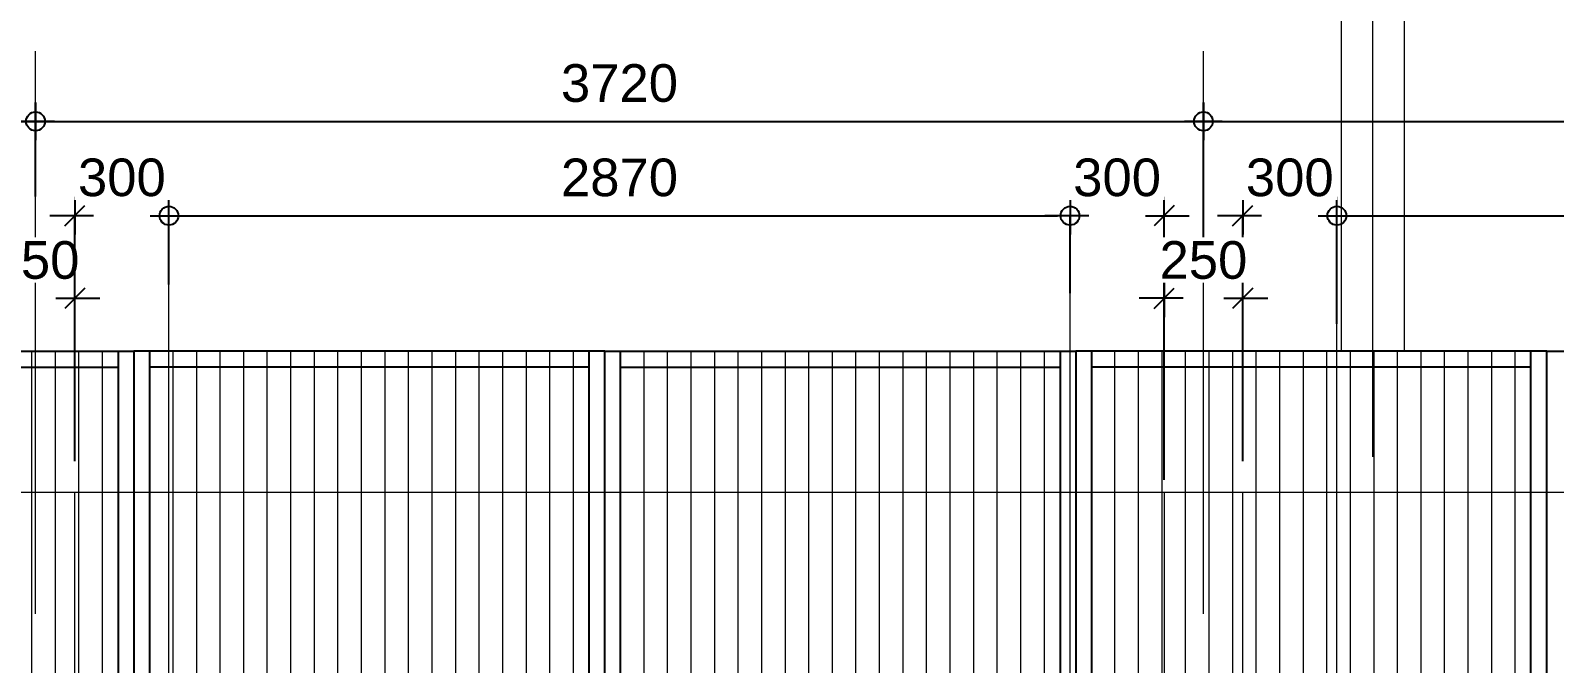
# Model space of a CAD drawing. Header units: millimetres. Extents: x 652937 to 1670132, y 1473552 to 2851037.
# Drawn here: x 663634.577 to 663639.431, y 1524567.463 to 1524569.48 of the extents above; entities that cross this region are included whole.
import ezdxf

# ---------------------------------------------------------------- set-up
doc = ezdxf.new("R2010")
doc.units = ezdxf.units.MM
for name, pattern in [('Grid Line', [22.225, 12.7, -3.175, 3.175, -3.175]), ('HIDDEN', [0.375, 0.25, -0.125]), ('XKITLINE00', [0])]:
    doc.linetypes.add(name, pattern=pattern)
for name, color, linetype, lineweight in [('A-230-M_FLOOR', 7, 'Continuous', 25), ('A-GENM', 7, 'Continuous', 9), ('Part', 7, 'Continuous', 0), ('Z-030-M_GRID', 7, 'Continuous', 9)]:
    doc.layers.add(name, color=color, linetype=linetype, lineweight=lineweight)
doc.layers.add('S-DIM', color=7, linetype='Continuous')
doc.styles.add('Arial', font='arial.ttf')
doc.dimstyles.new('Dim 40 - Cen', dxfattribs={"dimscale": 0.04, "dimtxt": 3, "dimasz": 1, "dimexe": 0, "dimexo": 1, "dimgap": 1.5, "dimtad": 1, "dimdec": 0, "dimlfac": 1000, "dimzin": 1, "dimdsep": 46, "dimtxsty": 'Arial', "dimblk": 'CEN1', "dimcen": 0.09, "dimclrd": 7, "dimclre": 7, "dimclrt": 7, "dimadec": 0, "dimazin": 0, "dimtfac": 1, "dimtdec": 0, "dimtix": 1, "dimtofl": 0, "dimtmove": 2, "dimatfit": 3, "dimfxl": 1, "dimtfill": 1, "dimtolj": 1, "dimtzin": 0, "dimarcsym": 1})
doc.dimstyles.new('Dim 40 - Cen-End', dxfattribs={"dimscale": 0.04, "dimtxt": 3, "dimasz": 1, "dimexe": 0, "dimexo": 1, "dimgap": 1.5, "dimtad": 1, "dimdec": 0, "dimlfac": 1000, "dimzin": 1, "dimdsep": 46, "dimtxsty": 'Arial', "dimblk1": 'CEN1', "dimblk2": 'END', "dimsah": 1, "dimcen": 0.09, "dimclrd": 7, "dimclre": 7, "dimclrt": 7, "dimadec": 0, "dimazin": 0, "dimtfac": 1, "dimtdec": 0, "dimtix": 1, "dimtofl": 0, "dimtmove": 2, "dimatfit": 3, "dimfxl": 1, "dimtfill": 1, "dimtolj": 1, "dimtzin": 0, "dimarcsym": 1})
doc.dimstyles.new('Dim 40 - End', dxfattribs={"dimscale": 0.04, "dimtxt": 3, "dimasz": 1, "dimexe": 0, "dimexo": 2.5, "dimgap": 1.5, "dimtad": 1, "dimdec": 0, "dimlfac": 1000, "dimzin": 1, "dimdsep": 46, "dimtxsty": 'Arial', "dimblk": 'END', "dimcen": 0.09, "dimclrd": 7, "dimclre": 7, "dimclrt": 7, "dimadec": 0, "dimazin": 0, "dimtfac": 1, "dimtdec": 0, "dimtix": 1, "dimtofl": 0, "dimtmove": 2, "dimatfit": 3, "dimfxl": 1, "dimtfill": 1, "dimtfillclr": 256, "dimtolj": 1, "dimtzin": 0, "dimarcsym": 0})

# ---------------------------------------------------------------- blocks, each defined once
blk = doc.blocks.new('CEN1')
at = {"color": 7}
for p, q in [((0, 1.5), (0, -1.5)), ((1.5, 0), (-1.5, 0))]:
    blk.add_line(p, q, dxfattribs=at)
blk.add_circle((0, 0), 0.75, dxfattribs=at)
blk = doc.blocks.new('*D2356')
at = {"color": 7, "lineweight": -2, "transparency": 16777216}
for p, q in [((663628.3827, 1524568.9514), (663628.3827, 1524569.1909)), ((663628.4227, 1524569.1909), (663634.5527, 1524569.1909)), ((663634.5927, 1524568.9514), (663634.5927, 1524569.1909))]:
    blk.add_line(p, q, dxfattribs=at)
at = {"layer": 'Defpoints', "color": 7, "transparency": 16777216}
for p in [(663634.5927, 1524569.1909), (663628.3827, 1524568.9114), (663634.5927, 1524568.9114)]:
    blk.add_point(p, dxfattribs=at)
at = {"color": 7, "lineweight": -2, "transparency": 16777216, "xscale": 0.04, "yscale": 0.04, "zscale": 0.04, "rotation": 180}
blk.add_blockref('CEN1', (663628.3827, 1524569.1909), dxfattribs=at)
at = {"color": 7, "lineweight": -2, "transparency": 16777216, "xscale": 0.04, "yscale": 0.04, "zscale": 0.04}
blk.add_blockref('CEN1', (663634.5927, 1524569.1909), dxfattribs=at)
at = {"color": 7, "transparency": 16777216, "insert": (663631.4877, 1524569.3121), "char_height": 0.12, "attachment_point": 5, "style": 'Arial', "bg_fill": 3, "box_fill_scale": 1.1, "bg_fill_color": 256, "bg_fill_true_color": 13158600, "bg_fill_transparency": 0}
blk.add_mtext('\\A1;6210', dxfattribs=at)
blk = doc.blocks.new('*D2357')
at = {"color": 7, "lineweight": -2, "transparency": 16777216}
for p, q in [((663634.5927, 1524568.9514), (663634.5927, 1524569.1909)), ((663634.6327, 1524569.1909), (663638.2727, 1524569.1909)), ((663638.3127, 1524568.7696), (663638.3127, 1524569.1909))]:
    blk.add_line(p, q, dxfattribs=at)
at = {"layer": 'Defpoints', "color": 7, "transparency": 16777216}
for p in [(663638.3127, 1524569.1909), (663634.5927, 1524568.9114), (663638.3127, 1524568.7296)]:
    blk.add_point(p, dxfattribs=at)
at = {"color": 7, "lineweight": -2, "transparency": 16777216, "xscale": 0.04, "yscale": 0.04, "zscale": 0.04, "rotation": 180}
blk.add_blockref('CEN1', (663634.5927, 1524569.1909), dxfattribs=at)
at = {"color": 7, "lineweight": -2, "transparency": 16777216, "xscale": 0.04, "yscale": 0.04, "zscale": 0.04}
blk.add_blockref('CEN1', (663638.3127, 1524569.1909), dxfattribs=at)
at = {"color": 7, "transparency": 16777216, "insert": (663636.4527, 1524569.3122), "char_height": 0.12, "attachment_point": 5, "style": 'Arial', "bg_fill": 3, "box_fill_scale": 1.1, "bg_fill_color": 256, "bg_fill_true_color": 13158600, "bg_fill_transparency": 0}
blk.add_mtext('\\A1;3720', dxfattribs=at)
blk = doc.blocks.new('*D2358')
at = {"color": 7, "lineweight": -2, "transparency": 16777216}
for p, q in [((663638.3127, 1524568.7696), (663638.3127, 1524569.1909)), ((663638.3527, 1524569.1909), (663642.9827, 1524569.1909)), ((663643.0227, 1524568.9238), (663643.0227, 1524569.1909))]:
    blk.add_line(p, q, dxfattribs=at)
at = {"layer": 'Defpoints', "color": 7, "transparency": 16777216}
for p in [(663643.0227, 1524569.1909), (663643.0227, 1524568.8838), (663638.3127, 1524568.7296)]:
    blk.add_point(p, dxfattribs=at)
at = {"color": 7, "lineweight": -2, "transparency": 16777216, "xscale": 0.04, "yscale": 0.04, "zscale": 0.04, "rotation": 180}
blk.add_blockref('CEN1', (663638.3127, 1524569.1909), dxfattribs=at)
at = {"color": 7, "lineweight": -2, "transparency": 16777216, "xscale": 0.04, "yscale": 0.04, "zscale": 0.04}
blk.add_blockref('CEN1', (663643.0227, 1524569.1909), dxfattribs=at)
at = {"color": 7, "transparency": 16777216, "insert": (663640.6677, 1524569.3121), "char_height": 0.12, "attachment_point": 5, "style": 'Arial', "bg_fill": 3, "box_fill_scale": 1.1, "bg_fill_color": 256, "bg_fill_true_color": 13158600, "bg_fill_transparency": 0}
blk.add_mtext('\\A1;4710', dxfattribs=at)
blk = doc.blocks.new('*D2372')
at = {"layer": 'Defpoints', "color": 7, "transparency": 16777216}
for p in [(663637.8877, 1524568.8902), (663635.0177, 1524568.6308), (663637.8877, 1524568.6031)]:
    blk.add_point(p, dxfattribs=at)
at = {"layer": 'S-DIM', "color": 7, "lineweight": -2, "transparency": 16777216}
for p, q in [((663635.0177, 1524568.6708), (663635.0177, 1524568.8902)), ((663635.0577, 1524568.8902), (663637.8477, 1524568.8902)), ((663637.8877, 1524568.6431), (663637.8877, 1524568.8902))]:
    blk.add_line(p, q, dxfattribs=at)
at = {"layer": 'S-DIM', "color": 7, "lineweight": -2, "transparency": 16777216, "xscale": 0.04, "yscale": 0.04, "zscale": 0.04, "rotation": 180}
blk.add_blockref('CEN1', (663635.0177, 1524568.8902), dxfattribs=at)
at = {"layer": 'S-DIM', "color": 7, "lineweight": -2, "transparency": 16777216, "xscale": 0.04, "yscale": 0.04, "zscale": 0.04}
blk.add_blockref('CEN1', (663637.8877, 1524568.8902), dxfattribs=at)
at = {"layer": 'S-DIM', "color": 7, "transparency": 16777216, "insert": (663636.4527, 1524569.0115), "char_height": 0.12, "attachment_point": 5, "style": 'Arial', "bg_fill": 3, "box_fill_scale": 1.1, "bg_fill_color": 256, "bg_fill_true_color": 13158600, "bg_fill_transparency": 0}
blk.add_mtext('\\A1;2870', dxfattribs=at)
blk = doc.blocks.new('END')
at = {"color": 7}
for p, q in [((0, 1.5), (0, -1.5)), ((1.5, 0), (-1.5, 0)), ((-0.8, -0.8), (0.8, 0.8))]:
    blk.add_line(p, q, dxfattribs=at)
blk = doc.blocks.new('*D2373')
at = {"layer": 'Defpoints', "color": 7, "transparency": 16777216}
for p in [(663638.1877, 1524568.8902), (663637.8877, 1524568.6031), (663638.1877, 1524568.0081)]:
    blk.add_point(p, dxfattribs=at)
at = {"layer": 'S-DIM', "color": 7, "lineweight": -2, "transparency": 16777216}
for p, q in [((663637.8477, 1524568.8902), (663637.8077, 1524568.8902)), ((663637.8877, 1524568.6431), (663637.8877, 1524568.8902)), ((663638.1877, 1524568.0481), (663638.1877, 1524568.8902)), ((663638.2277, 1524568.8902), (663638.2677, 1524568.8902))]:
    blk.add_line(p, q, dxfattribs=at)
at = {"layer": 'S-DIM', "color": 7, "lineweight": -2, "transparency": 16777216, "xscale": 0.04, "yscale": 0.04, "zscale": 0.04}
blk.add_blockref('CEN1', (663637.8877, 1524568.8902), dxfattribs=at)
at = {"layer": 'S-DIM', "color": 7, "lineweight": -2, "transparency": 16777216, "xscale": 0.04, "yscale": 0.04, "zscale": 0.04, "rotation": 180}
blk.add_blockref('END', (663638.1877, 1524568.8902), dxfattribs=at)
at = {"layer": 'S-DIM', "color": 7, "transparency": 16777216, "insert": (663638.0377, 1524569.0116), "char_height": 0.12, "attachment_point": 5, "style": 'Arial', "bg_fill": 3, "box_fill_scale": 1.1, "bg_fill_color": 256, "bg_fill_true_color": 13158600, "bg_fill_transparency": 0}
blk.add_mtext('\\A1;300', dxfattribs=at)
blk = doc.blocks.new('*D2374')
at = {"layer": 'Defpoints', "color": 7, "transparency": 16777216}
for p in [(663641.0602, 1524568.8902), (663641.0602, 1524568.5813), (663638.7377, 1524568.5052)]:
    blk.add_point(p, dxfattribs=at)
at = {"layer": 'S-DIM', "color": 7, "lineweight": -2, "transparency": 16777216}
for p, q in [((663638.7377, 1524568.5452), (663638.7377, 1524568.8902)), ((663638.7777, 1524568.8902), (663641.0202, 1524568.8902)), ((663641.0602, 1524568.6213), (663641.0602, 1524568.8902))]:
    blk.add_line(p, q, dxfattribs=at)
at = {"layer": 'S-DIM', "color": 7, "lineweight": -2, "transparency": 16777216, "xscale": 0.04, "yscale": 0.04, "zscale": 0.04, "rotation": 180}
blk.add_blockref('CEN1', (663638.7377, 1524568.8902), dxfattribs=at)
at = {"layer": 'S-DIM', "color": 7, "lineweight": -2, "transparency": 16777216, "xscale": 0.04, "yscale": 0.04, "zscale": 0.04}
blk.add_blockref('CEN1', (663641.0602, 1524568.8902), dxfattribs=at)
at = {"layer": 'S-DIM', "color": 7, "transparency": 16777216, "insert": (663639.899, 1524569.0116), "char_height": 0.12, "attachment_point": 5, "style": 'Arial', "bg_fill": 3, "box_fill_scale": 1.1, "bg_fill_color": 256, "bg_fill_true_color": 13158600, "bg_fill_transparency": 0}
blk.add_mtext('\\A1;2323', dxfattribs=at)
blk = doc.blocks.new('*D2380')
at = {"layer": 'Defpoints', "color": 7, "transparency": 16777216}
for p in [(663634.7177, 1524568.627), (663634.4677, 1524568.0081), (663634.7177, 1524568.0081)]:
    blk.add_point(p, dxfattribs=at)
at = {"layer": 'S-DIM', "color": 7, "lineweight": -2, "transparency": 16777216}
for p, q in [((663634.4277, 1524568.627), (663634.3877, 1524568.627)), ((663634.4677, 1524568.1081), (663634.4677, 1524568.627)), ((663634.7177, 1524568.1081), (663634.7177, 1524568.627)), ((663634.7577, 1524568.627), (663634.7977, 1524568.627))]:
    blk.add_line(p, q, dxfattribs=at)
at = {"layer": 'S-DIM', "color": 7, "lineweight": -2, "transparency": 16777216, "xscale": 0.04, "yscale": 0.04, "zscale": 0.04}
blk.add_blockref('END', (663634.4677, 1524568.627), dxfattribs=at)
at = {"layer": 'S-DIM', "color": 7, "lineweight": -2, "transparency": 16777216, "xscale": 0.04, "yscale": 0.04, "zscale": 0.04, "rotation": 180}
blk.add_blockref('END', (663634.7177, 1524568.627), dxfattribs=at)
at = {"layer": 'S-DIM', "color": 7, "transparency": 16777216, "insert": (663634.5927, 1524568.7483), "char_height": 0.12, "attachment_point": 5, "style": 'Arial', "bg_fill": 3, "box_fill_scale": 1.1, "bg_fill_color": 256, "bg_fill_true_color": 13158600, "bg_fill_transparency": 0}
blk.add_mtext('\\A1;250', dxfattribs=at)
blk = doc.blocks.new('*D2381')
at = {"layer": 'Defpoints', "color": 7, "transparency": 16777216}
for p in [(663634.7177, 1524568.8902), (663634.7177, 1524568.6308), (663635.0177, 1524568.6539)]:
    blk.add_point(p, dxfattribs=at)
at = {"layer": 'S-DIM', "color": 7, "lineweight": -2, "transparency": 16777216}
for p, q in [((663634.6777, 1524568.8902), (663634.6377, 1524568.8902)), ((663634.7177, 1524568.6708), (663634.7177, 1524568.8902)), ((663635.0177, 1524568.6939), (663635.0177, 1524568.8902)), ((663635.0577, 1524568.8902), (663635.0977, 1524568.8902))]:
    blk.add_line(p, q, dxfattribs=at)
at = {"layer": 'S-DIM', "color": 7, "lineweight": -2, "transparency": 16777216, "xscale": 0.04, "yscale": 0.04, "zscale": 0.04}
blk.add_blockref('END', (663634.7177, 1524568.8902), dxfattribs=at)
at = {"layer": 'S-DIM', "color": 7, "lineweight": -2, "transparency": 16777216, "xscale": 0.04, "yscale": 0.04, "zscale": 0.04, "rotation": 180}
blk.add_blockref('CEN1', (663635.0177, 1524568.8902), dxfattribs=at)
at = {"layer": 'S-DIM', "color": 7, "transparency": 16777216, "insert": (663634.8677, 1524569.0116), "char_height": 0.12, "attachment_point": 5, "style": 'Arial', "bg_fill": 3, "box_fill_scale": 1.1, "bg_fill_color": 256, "bg_fill_true_color": 13158600, "bg_fill_transparency": 0}
blk.add_mtext('\\A1;300', dxfattribs=at)
blk = doc.blocks.new('*D2382')
at = {"layer": 'Defpoints', "color": 7, "transparency": 16777216}
for p in [(663638.4377, 1524568.8902), (663638.7377, 1524568.5397), (663638.4377, 1524568.5052)]:
    blk.add_point(p, dxfattribs=at)
at = {"layer": 'S-DIM', "color": 7, "lineweight": -2, "transparency": 16777216}
for p, q in [((663638.3977, 1524568.8902), (663638.3577, 1524568.8902)), ((663638.4377, 1524568.5452), (663638.4377, 1524568.8902)), ((663638.7377, 1524568.5797), (663638.7377, 1524568.8902)), ((663638.7777, 1524568.8902), (663638.8177, 1524568.8902))]:
    blk.add_line(p, q, dxfattribs=at)
at = {"layer": 'S-DIM', "color": 7, "lineweight": -2, "transparency": 16777216, "xscale": 0.04, "yscale": 0.04, "zscale": 0.04}
blk.add_blockref('END', (663638.4377, 1524568.8902), dxfattribs=at)
at = {"layer": 'S-DIM', "color": 7, "lineweight": -2, "transparency": 16777216, "xscale": 0.04, "yscale": 0.04, "zscale": 0.04, "rotation": 180}
blk.add_blockref('CEN1', (663638.7377, 1524568.8902), dxfattribs=at)
at = {"layer": 'S-DIM', "color": 7, "transparency": 16777216, "insert": (663638.5877, 1524569.0116), "char_height": 0.12, "attachment_point": 5, "style": 'Arial', "bg_fill": 3, "box_fill_scale": 1.1, "bg_fill_color": 256, "bg_fill_true_color": 13158600, "bg_fill_transparency": 0}
blk.add_mtext('\\A1;300', dxfattribs=at)
blk = doc.blocks.new('*D2383')
at = {"layer": 'Defpoints', "color": 7, "transparency": 16777216}
for p in [(663638.4377, 1524568.627), (663638.1877, 1524568.0081), (663638.4377, 1524568.0081)]:
    blk.add_point(p, dxfattribs=at)
at = {"layer": 'S-DIM', "color": 7, "lineweight": -2, "transparency": 16777216}
for p, q in [((663638.1477, 1524568.627), (663638.1077, 1524568.627)), ((663638.1877, 1524568.1081), (663638.1877, 1524568.627)), ((663638.4377, 1524568.1081), (663638.4377, 1524568.627)), ((663638.4777, 1524568.627), (663638.5177, 1524568.627))]:
    blk.add_line(p, q, dxfattribs=at)
at = {"layer": 'S-DIM', "color": 7, "lineweight": -2, "transparency": 16777216, "xscale": 0.04, "yscale": 0.04, "zscale": 0.04}
blk.add_blockref('END', (663638.1877, 1524568.627), dxfattribs=at)
at = {"layer": 'S-DIM', "color": 7, "lineweight": -2, "transparency": 16777216, "xscale": 0.04, "yscale": 0.04, "zscale": 0.04, "rotation": 180}
blk.add_blockref('END', (663638.4377, 1524568.627), dxfattribs=at)
at = {"layer": 'S-DIM', "color": 7, "transparency": 16777216, "insert": (663638.3127, 1524568.7483), "char_height": 0.12, "attachment_point": 5, "style": 'Arial', "bg_fill": 3, "box_fill_scale": 1.1, "bg_fill_color": 256, "bg_fill_true_color": 13158600, "bg_fill_transparency": 0}
blk.add_mtext('\\A1;250', dxfattribs=at)
blk = doc.blocks.new('GM_Louver Grill Vertical Z1 - Z Profile-25050078-Section 64')
at = {"layer": 'A-GENM', "color": 7}
blk.add_line((1602262.7, 110495), (1602262.7, 114870), dxfattribs=at)
blk = doc.blocks.new('EE')
at = {"color": 7}
for p, q in [((1608484.2, 114870), (1608484.2, 110495)), ((1608584.2, 114870), (1608584.2, 110495)), ((1609984.2, 110495), (1609984.2, 114870)), ((1610084.2, 110495), (1610084.2, 114870)), ((1611484.2, 114870), (1611484.2, 110495)), ((1611584.2, 114870), (1611584.2, 110495)), ((1612984.2, 110495), (1612984.2, 114870)), ((1607084.2, 114820), (1608484.2, 114820)), ((1609984.2, 114820), (1608584.2, 114820)), ((1610084.2, 114820), (1611484.2, 114820)), ((1612984.2, 114820), (1611584.2, 114820))]:
    blk.add_line(p, q, dxfattribs=at)
for points in [[(1607034.2, 114870), (1608534.2, 114870), (1608534.2, 110495), (1607034.2, 110495)], [(1610034.2, 114870), (1608534.2, 114870), (1608534.2, 110495), (1610034.2, 110495)], [(1610034.2, 114870), (1611534.2, 114870), (1611534.2, 110495), (1610034.2, 110495)], [(1613034.2, 114870), (1611534.2, 114870), (1611534.2, 110495), (1613034.2, 110495)], [(1613034.2, 114870), (1614534.2, 114870), (1614534.2, 110495), (1613034.2, 110495)]]:
    blk.add_lwpolyline(points, close=True, dxfattribs=at)
at = {"layer": 'A-GENM', "color": 7}
for p in [(5946.5, 0), (6021.5, 0), (6096.5, 0), (6171.5, 0), (6321.5, 0), (6396.5, 0), (6471.5, 0), (6546.5, 0), (6621.5, 0), (6696.5, 0), (6771.5, 0), (6846.5, 0), (6921.5, 0), (6996.5, 0), (7071.5, 0), (7146.5, 0), (7221.5, 0), (7296.5, 0), (7371.5, 0), (7446.5, 0), (7521.5, 0), (7596.5, 0), (7671.5, 0), (7821.5, 0), (7896.5, 0), (7971.5, 0), (8046.5, 0), (8121.5, 0), (8196.5, 0), (8271.5, 0), (8346.5, 0), (8421.5, 0), (8496.5, 0), (8571.5, 0), (8646.5, 0), (8721.5, 0), (8796.5, 0), (8871.5, 0), (8946.5, 0), (9021.5, 0), (9096.5, 0), (9171.5, 0), (9321.5, 0), (9396.5, 0), (9471.5, 0), (9546.5, 0), (9621.5, 0), (9696.5, 0), (9771.5, 0), (9846.5, 0), (9921.5, 0), (9996.5, 0), (10071.5, 0), (10146.5, 0), (10221.5, 0), (10296.5, 0), (10371.5, 0), (10446.5, 0), (10521.5, 0), (10596.5, 0), (10671.5, 0)]:
    blk.add_blockref('GM_Louver Grill Vertical Z1 - Z Profile-25050078-Section 64', p, dxfattribs=at)

msp = doc.modelspace()

# ---------------------------------------------------------------- linework, layer by layer
at = {"layer": 'A-230-M_FLOOR', "color": 7, "lineweight": 9}
for p, q in [((663638.7527, 1524568.4581), (663638.7527, 1524570.5081)), ((663638.9527, 1524568.4581), (663638.9527, 1524570.5081))]:
    msp.add_line(p, q, dxfattribs=at)
for points in [[(663634.7177, 1524560.9881), (663634.7177, 1524568.0081), (663634.4677, 1524568.0081), (663634.4677, 1524560.9881)], [(663638.4377, 1524560.9881), (663638.4377, 1524568.0081), (663638.1877, 1524568.0081), (663638.1877, 1524560.9881)]]:
    msp.add_lwpolyline(points, dxfattribs=at)
at = {"layer": 'Part', "color": 7, "linetype": 'XKITLINE00', "lineweight": 0}
for p, q in [((663638.1877, 1524568.0081), (663634.7177, 1524568.0081)), ((663643.6827, 1524568.0081), (663638.4377, 1524568.0081))]:
    msp.add_line(p, q, dxfattribs=at)
msp.add_lwpolyline([(663627.2277, 1524568.0081), (663627.2277, 1524568.4581), (663644.0826, 1524568.4581), (663644.0826, 1524568.0081)], dxfattribs=at)
at = {"layer": 'Z-030-M_GRID', "color": 7, "linetype": 'Grid Line'}
for p, q in [((663638.8527, 1524568.1222), (663638.8527, 1524572.2672)), ((663634.5927, 1524551.7463), (663634.5927, 1524569.4144)), ((663638.3127, 1524551.7463), (663638.3127, 1524569.4144))]:
    msp.add_line(p, q, dxfattribs=at)

# ---------------------------------------------------------------- block references
at = {"color": 7, "xscale": 0.001, "yscale": 0.001, "zscale": 0.001}
msp.add_blockref('EE', (662026.3718, 1524453.5881), dxfattribs=at)

# ---------------------------------------------------------------- next in the draw order: dimensions: what is measured, and where the dimension line sits
at = {"color": 7}
dim = msp.add_linear_dim(base=(663634.5927, 1524569.1909), p1=(663628.3827, 1524568.9114), p2=(663634.5927, 1524568.9114), dimstyle='Dim 40 - Cen', override={"dimclrd": 7, "dimclre": 7, "dimclrt": 7}, dxfattribs=at)
dim.commit()
dim.dimension.update_dxf_attribs({"geometry": '*D2356', "text_midpoint": (663631.4877, 1524569.3121)})

# ---------------------------------------------------------------- next in the draw order: dimensions: what is measured, and where the dimension line sits
dim = msp.add_linear_dim(base=(663638.3127, 1524569.1909), p1=(663634.5927, 1524568.9114), p2=(663638.3127, 1524568.7296), dimstyle='Dim 40 - Cen', override={"dimclrd": 7, "dimclre": 7, "dimclrt": 7}, dxfattribs=at)
dim.commit()
dim.dimension.update_dxf_attribs({"geometry": '*D2357', "text_midpoint": (663636.4527, 1524569.3122)})

# ---------------------------------------------------------------- next in the draw order: linework, layer by layer
at = {"layer": 'Z-030-M_GRID', "color": 7, "linetype": 'HIDDEN', "ltscale": 10}
for p, q in [((663635.0177, 1524567.3551), (663635.0177, 1524568.8242)), ((663637.8877, 1524567.3551), (663637.8877, 1524568.8242))]:
    msp.add_line(p, q, dxfattribs=at)

# ---------------------------------------------------------------- next in the draw order: dimensions: what is measured, and where the dimension line sits
at = {"color": 7}
dim = msp.add_linear_dim(base=(663643.0227, 1524569.1909), p1=(663638.3127, 1524568.7296), p2=(663643.0227, 1524568.8838), dimstyle='Dim 40 - Cen', override={"dimclrd": 7, "dimclre": 7, "dimclrt": 7}, dxfattribs=at)
dim.commit()
dim.dimension.update_dxf_attribs({"geometry": '*D2358', "text_midpoint": (663640.6677, 1524569.3121)})
at = {"layer": 'S-DIM', "color": 7}
dim = msp.add_linear_dim(base=(663634.7177, 1524568.627), p1=(663634.4677, 1524568.0081), p2=(663634.7177, 1524568.0081), dimstyle='Dim 40 - End', override={"dimclrd": 7, "dimclre": 7, "dimclrt": 7}, dxfattribs=at)
dim.commit()
dim.dimension.update_dxf_attribs({"geometry": '*D2380', "text_midpoint": (663634.5927, 1524568.7483)})

# ---------------------------------------------------------------- next in the draw order: linework, layer by layer
at = {"layer": 'Z-030-M_GRID', "color": 7, "linetype": 'HIDDEN', "ltscale": 10}
msp.add_line((663638.7377, 1524567.3551), (663638.7377, 1524568.8242), dxfattribs=at)

# ---------------------------------------------------------------- next in the draw order: dimensions: what is measured, and where the dimension line sits
at = {"layer": 'S-DIM', "color": 7}
dim = msp.add_linear_dim(base=(663637.8877, 1524568.8902), p1=(663635.0177, 1524568.6308), p2=(663637.8877, 1524568.6031), dimstyle='Dim 40 - Cen', override={"dimclrd": 7, "dimclre": 7, "dimclrt": 7}, dxfattribs=at)
dim.commit()
dim.dimension.update_dxf_attribs({"geometry": '*D2372', "text_midpoint": (663636.4527, 1524569.0115)})

# ---------------------------------------------------------------- next in the draw order: dimensions: what is measured, and where the dimension line sits
dim = msp.add_linear_dim(base=(663634.7177, 1524568.8902), p1=(663635.0177, 1524568.6539), p2=(663634.7177, 1524568.6308), angle=180, dimstyle='Dim 40 - Cen-End', override={"dimclrd": 7, "dimclre": 7, "dimclrt": 7}, dxfattribs=at)
dim.commit()
dim.dimension.update_dxf_attribs({"geometry": '*D2381', "text_midpoint": (663634.8677, 1524569.0116)})
for base, p1, p2, dimstyle, picture, middle in [((663638.1877, 1524568.8902), (663637.8877, 1524568.6031), (663638.1877, 1524568.0081), 'Dim 40 - Cen-End', '*D2373', (663638.0377, 1524569.0116)), ((663641.060222, 1524568.890247), (663638.737719, 1524568.505218), (663641.060222, 1524568.581336), 'Dim 40 - Cen', '*D2374', (663639.89897, 1524569.011556))]:
    dim = msp.add_linear_dim(base=base, p1=p1, p2=p2, dimstyle=dimstyle, override={"dimclrd": 7, "dimclre": 7, "dimclrt": 7}, dxfattribs=at)
    dim.commit()
    dim.dimension.update_dxf_attribs({"geometry": picture, "text_midpoint": middle})

# ---------------------------------------------------------------- next in the draw order: dimensions: what is measured, and where the dimension line sits
dim = msp.add_linear_dim(base=(663638.4377, 1524568.8902), p1=(663638.7377, 1524568.5397), p2=(663638.4377, 1524568.5052), angle=180, dimstyle='Dim 40 - Cen-End', override={"dimclrd": 7, "dimclre": 7, "dimclrt": 7}, dxfattribs=at)
dim.commit()
dim.dimension.update_dxf_attribs({"geometry": '*D2382', "text_midpoint": (663638.5877, 1524569.0116)})

# ---------------------------------------------------------------- next in the draw order: dimensions: what is measured, and where the dimension line sits
dim = msp.add_linear_dim(base=(663638.4377, 1524568.627), p1=(663638.1877, 1524568.0081), p2=(663638.4377, 1524568.0081), dimstyle='Dim 40 - End', override={"dimclrd": 7, "dimclre": 7, "dimclrt": 7}, dxfattribs=at)
dim.commit()
dim.dimension.update_dxf_attribs({"geometry": '*D2383', "text_midpoint": (663638.3127, 1524568.7483)})

doc.saveas('drawing.dxf')
